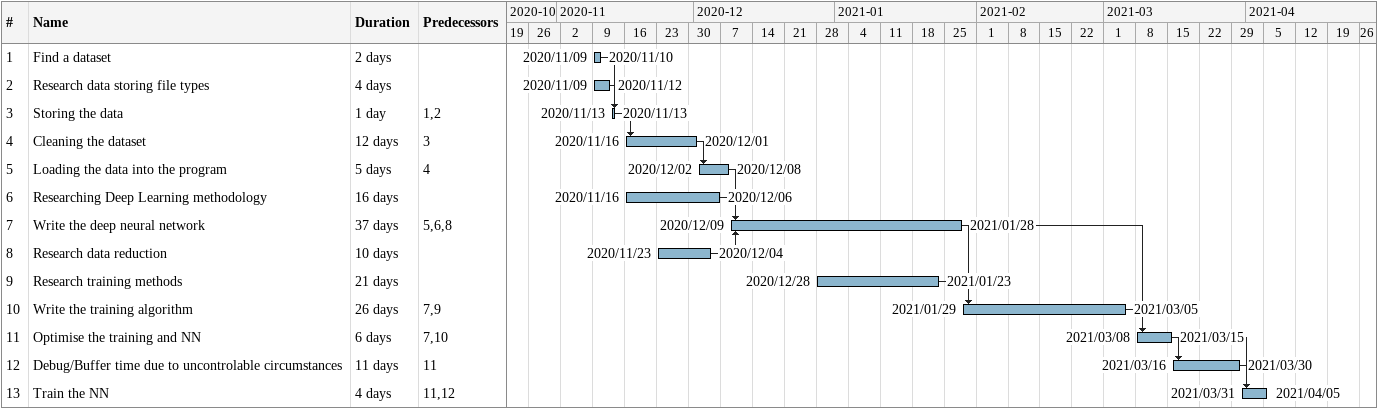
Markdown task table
| ID | Task | Duration | Start | Finish | Predecessors |
|---|---|---|---|---|---|
| 1 | Find a dataset | 2d | 2020-11-09 | 2020-11-10 |  |
| 2 | Research data storing file types | 4d | 2020-11-09 | 2020-11-12 |  |
| 3 | Storing the data | 1d | 2020-11-13 | 2020-11-13 | 1, 2 |
| 4 | Cleaning the dataset | 12d | 2020-11-16 | 2020-12-01 | 3 |
| 5 | Loading the data into the program | 5d | 2020-12-02 | 2020-12-08 | 4 |
| 6 | Researching Deep Learning methodology | 16d | 2020-11-16 | 2020-12-06 |  |
| 7 | Write the deep neural network | 37d | 2020-12-09 | 2021-01-28 | 5, 6, 8 |
| 8 | Research data reduction | 10d | 2020-11-23 | 2020-12-04 |  |
| 9 | Research training methods | 21d | 2020-12-28 | 2021-01-23 |  |
| 10 | Write the training algorithm | 26d | 2021-01-29 | 2021-03-05 | 7, 9 |
| 11 | Optimise the training and NN | 6d | 2021-03-08 | 2021-03-15 | 7, 10 |
| 12 | Debug/Buffer time due to uncontrolable circumstances | 11d | 2021-03-16 | 2021-03-30 | 11 |
| 13 | Train the NN | 4d | 2021-03-31 | 2021-04-05 | 11, 12 |
